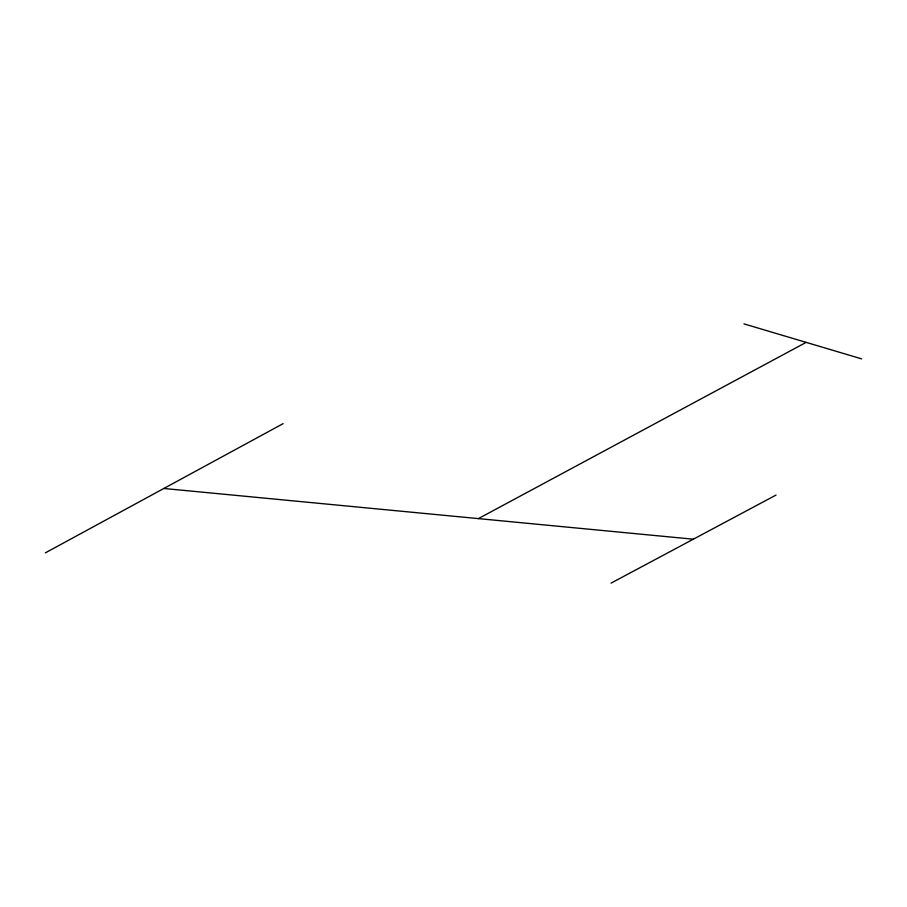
<?xml version="1.0" encoding="UTF-8"?>
<svg xmlns="http://www.w3.org/2000/svg" width="907" height="907" viewBox="0 0 907 907"><rect width="100%" height="100%" fill="white"/><g stroke="black" fill="none" stroke-linecap="round" stroke-linejoin="round"><path stroke-width="1.36" d="M45.35 552.873L283.143 423.637M478.386 518.611L806.142 342.37M611.035 583.133L776.029 495.063M163.838 488.476L693.333 539.2M743.933 323.867L861.65 358.877"/></g></svg>
